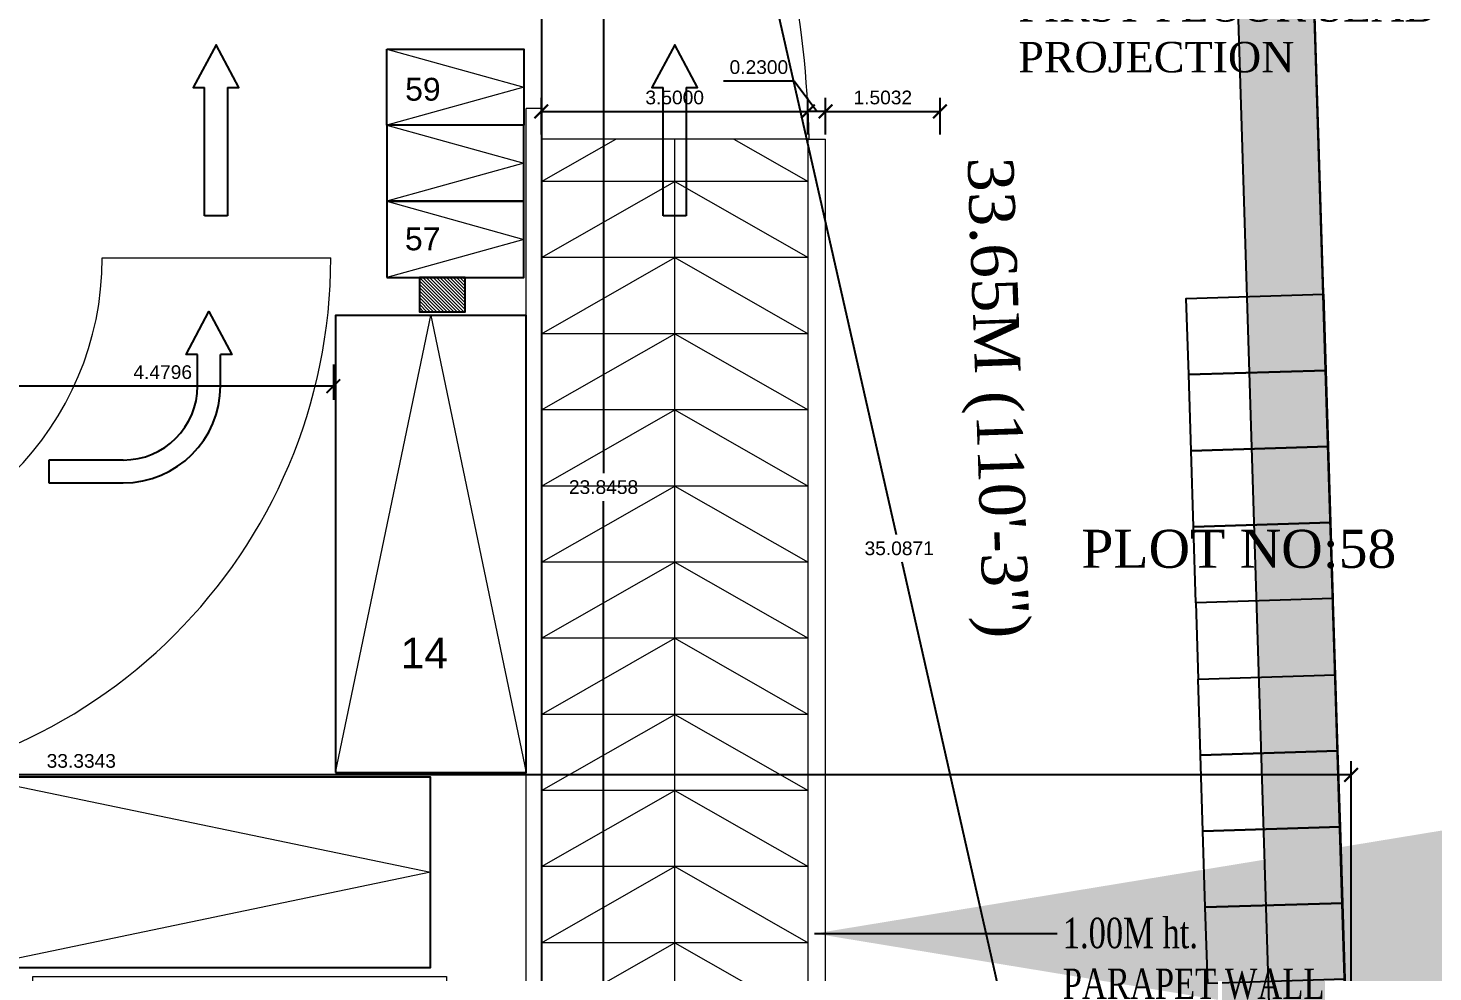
# Model space of a CAD drawing. Header units: metres. Extents: x -1560916 to -1560612, y 43591 to 43809.
# Drawn here: x -1560695.12 to -1560676.68, y 43683.3 to 43695.7 of the extents above; entities that cross this region are included whole.
import ezdxf

# ---------------------------------------------------------------- set-up
doc = ezdxf.new("R2010")
doc.units = ezdxf.units.M
doc.header["$LTSCALE"] = 750
doc.header["$MEASUREMENT"] = 0
doc.header["$PDMODE"] = 35
doc.header["$PDSIZE"] = 50
doc.linetypes.add('HIDDEN', pattern=[0.375, 0.25, -0.125])
doc.layers.get('0').update_dxf_attribs({"lineweight": 5})
doc.layers.get('Defpoints').update_dxf_attribs({"lineweight": 0})
for name, color, linetype, lineweight in [('AR_DIM WRK', 3, 'Continuous', 13), ('AR_DRIVE WAY', 173, 'Continuous', 9), ('AR_WIN', 12, 'Continuous', 13), ('BLK_1_FLR_0_STILT', 7, 'Continuous', 0), ('BLK_1_LVL_0_BLDG_FOOT_PRINT', 1, 'Continuous', 5), ('CAR', 6, 'Continuous', 13), ('column', 242, 'Continuous', 25), ('ED', 30, 'Continuous', 0), ('FURN', 33, 'Continuous', 18), ('HAT', 8, 'Continuous', 5), ('ramp', 32, 'Continuous', 13), ('SEGREGATED_TOILET', 1, 'Continuous', 0), ('TWO WHEELER', 8, 'Continuous', 13), ('wall', 7, 'Continuous', 30), ('WIN', 12, 'Continuous', 18)]:
    doc.layers.add(name, color=color, linetype=linetype, lineweight=lineweight)
for name, color, linetype in [('BLK_1_LVL_0_REAR_SETBACK', 11, 'Continuous'), ('DRIVEWAY', 6, 'Continuous'), ('PLOT_BOUNDARY', 70, 'Continuous'), ('RWH', 130, 'Continuous')]:
    doc.layers.add(name, color=color, linetype=linetype)
for name, color, linetype, plot in [('BLK_1_MAX_HEIGHT_CAL_SET_BACK', 6, 'Continuous', False), ('PARKING_SLOT', 30, 'Continuous', False), ('TWO_WHEELER_PARKING', 2, 'Continuous', False)]:
    doc.layers.add(name, color=color, linetype=linetype, plot=plot)
doc.styles.add('RS1', font='romans.shx', dxfattribs={"width": 0.75})
doc.styles.get("Standard").update_dxf_attribs({"font": 'arial.ttf'})
doc.styles.add('style4', font='BOOKOS.TTF', dxfattribs={"height": 300})
doc.dimstyles.new('DIM-200', dxfattribs={"dimscale": 2, "dimtxt": 200, "dimasz": 100, "dimexe": 25, "dimexo": 25, "dimgap": 35, "dimtad": 1, "dimdec": 0, "dimrnd": 5, "dimzin": 0, "dimdsep": 46, "dimtxsty": 'RS1', "dimblk": 'ARCHTICK', "dimcen": 100, "dimdle": 25, "dimclrd": 8, "dimclre": 8, "dimclrt": 4, "dimadec": 0, "dimazin": 0, "dimtfac": 0.5, "dimtdec": 0, "dimtmove": 1, "dimatfit": 0, "dimfxl": 75, "dimfrac": 1, "dimtolj": 1, "dimtzin": 0, "dimarcsym": 2})
doc.dimstyles.get("Standard").update_dxf_attribs({"dimtxt": 0.18, "dimasz": 0.18, "dimexe": 0.18, "dimexo": 0.0625, "dimgap": 0.09, "dimtad": 1, "dimtih": 1, "dimtoh": 1, "dimdec": 4, "dimzin": 0, "dimdsep": 46, "dimtxsty": 'Standard', "dimblk": 'ARCHTICK', "dimcen": 0.09, "dimadec": 0, "dimazin": 0, "dimtfac": 1, "dimtdec": 4, "dimtofl": 0, "dimtmove": 0, "dimatfit": 3, "dimldrblk": 'ARCHTICK', "dimfxl": 1, "dimtolj": 1, "dimtzin": 0, "dimarcsym": 0})

# ---------------------------------------------------------------- blocks, each defined once
blk = doc.blocks.new('_ArchTick')
at = {"color": 0, "linetype": 'ByBlock', "const_width": 0.15}
blk.add_lwpolyline([(-0.5, -0.5), (0.5, 0.5)], dxfattribs=at)
blk = doc.blocks.new('*D229')
at = {"layer": 'Defpoints', "color": 0, "transparency": 16777216}
for p in [(-1560688.381, 43701.595), (-1560687.565, 43701.595), (-1560689.381, 43677.749)]:
    blk.add_point(p, dxfattribs=at)
at = {"layer": 'ED', "color": 0, "lineweight": -2, "transparency": 16777216}
for p, q in [((-1560688.318, 43701.595), (-1560687.385, 43701.595)), ((-1560687.565, 43701.595), (-1560687.565, 43689.854)), ((-1560687.565, 43677.749), (-1560687.565, 43689.49)), ((-1560689.318, 43677.749), (-1560687.385, 43677.749))]:
    blk.add_line(p, q, dxfattribs=at)
at = {"layer": 'ED', "color": 0, "lineweight": -2, "transparency": 16777216, "xscale": 0.18, "yscale": 0.18, "zscale": 0.18}
for p, rotation in [((-1560687.565, 43701.595), 90), ((-1560687.565, 43677.749), 270)]:
    blk.add_blockref('_ArchTick', p, dxfattribs=dict(at, rotation=rotation))
at = {"layer": 'ED', "color": 0, "transparency": 16777216, "insert": (-1560687.565, 43689.672), "char_height": 0.18, "attachment_point": 5}
blk.add_mtext('\\A1;23.8458', dxfattribs=at)
blk = doc.blocks.new('*U29')
for p, q in [((-200, 0), (-200, 2249)), ((200, 2249), (200, 0)), ((200, 0), (-200, 0))]:
    blk.add_line(p, q)
blk.add_lwpolyline([(200, 2249), (400, 2249), (0, 3000), (-400, 2249), (-200, 2249)])
blk = doc.blocks.new('*U28')
for p, q in [((2600, 1500), (2600, 2049)), ((3000, 1500), (3000, 2049)), ((1300, 200), (0, 200)), ((0, 200), (0, -200)), ((0, -200), (1300, -200))]:
    blk.add_line(p, q)
blk.add_lwpolyline([(2600, 2049), (2400, 2049), (2800, 2800), (3200, 2049), (3000, 2049)])
for radius in [1300, 1700]:
    blk.add_arc((1300, 1500), radius, 270, 0)
blk = doc.blocks.new('CAR1')
at = {"layer": 'CAR'}
for p, q in [((0, -6000), (1250, 0)), ((0, -6000), (1250, 0)), ((1250, 0), (2500, -6000)), ((1250, 0), (2500, -6000))]:
    blk.add_line(p, q, dxfattribs=at)
blk.add_lwpolyline([(0, -6000), (2500, -6000), (2500, 0), (0, 0)], close=True, dxfattribs=at)
blk.add_lwpolyline([(0, -6000), (2500, -6000), (2500, 0), (0, 0)], close=True, dxfattribs=at)
blk = doc.blocks.new('*D233')
at = {"layer": 'Defpoints', "color": 0, "transparency": 16777216}
for p in [(-1560695.591, 43691.347), (-1560691.111, 43691.347), (-1560695.591, 43691)]:
    blk.add_point(p, dxfattribs=at)
at = {"layer": 'ED', "color": 0, "lineweight": -2, "transparency": 16777216}
for p, q in [((-1560695.591, 43691.285), (-1560695.591, 43690.82)), ((-1560691.111, 43691.285), (-1560691.111, 43690.82)), ((-1560691.111, 43691), (-1560695.591, 43691))]:
    blk.add_line(p, q, dxfattribs=at)
at = {"layer": 'ED', "color": 0, "lineweight": -2, "transparency": 16777216, "xscale": 0.18, "yscale": 0.18, "zscale": 0.18, "rotation": 180}
blk.add_blockref('_ArchTick', (-1560695.591, 43691), dxfattribs=at)
at = {"layer": 'ED', "color": 0, "lineweight": -2, "transparency": 16777216, "xscale": 0.18, "yscale": 0.18, "zscale": 0.18}
blk.add_blockref('_ArchTick', (-1560691.111, 43691), dxfattribs=at)
at = {"layer": 'ED', "color": 0, "transparency": 16777216, "insert": (-1560693.351, 43691.182), "char_height": 0.18, "attachment_point": 5}
blk.add_mtext('\\A1;4.4796', dxfattribs=at)
blk = doc.blocks.new('BIKE')
at = {"layer": 'TWO WHEELER'}
for p, q in [((101097, 37828), (99297, 37828)), ((99297, 37828), (99297, 36828)), ((101097, 36828), (101097, 37828)), ((99297, 36828), (101097, 36828))]:
    blk.add_line(p, q, dxfattribs=at)
blk.add_lwpolyline([(101097, 37828), (99297, 37328), (101097, 36828)], dxfattribs=at)
blk = doc.blocks.new('*D257')
at = {"layer": 'Defpoints', "color": 0, "transparency": 16777216}
for p in [(-1560684.881, 43694.608), (-1560688.381, 43694.245), (-1560684.881, 43694.245)]:
    blk.add_point(p, dxfattribs=at)
at = {"layer": 'ED', "color": 0, "lineweight": -2, "transparency": 16777216}
for p, q in [((-1560688.381, 43694.307), (-1560688.381, 43694.788)), ((-1560684.881, 43694.307), (-1560684.881, 43694.788)), ((-1560688.381, 43694.608), (-1560684.881, 43694.608))]:
    blk.add_line(p, q, dxfattribs=at)
at = {"layer": 'ED', "color": 0, "lineweight": -2, "transparency": 16777216, "xscale": 0.18, "yscale": 0.18, "zscale": 0.18, "rotation": 180}
blk.add_blockref('_ArchTick', (-1560688.381, 43694.608), dxfattribs=at)
at = {"layer": 'ED', "color": 0, "lineweight": -2, "transparency": 16777216, "xscale": 0.18, "yscale": 0.18, "zscale": 0.18}
blk.add_blockref('_ArchTick', (-1560684.881, 43694.608), dxfattribs=at)
at = {"layer": 'ED', "color": 0, "transparency": 16777216, "insert": (-1560686.631, 43694.79), "char_height": 0.18, "attachment_point": 5}
blk.add_mtext('\\A1;3.5000', dxfattribs=at)
blk = doc.blocks.new('*D258')
at = {"layer": 'Defpoints', "color": 0, "transparency": 16777216}
for p in [(-1560684.881, 43694.608), (-1560684.881, 43694.245), (-1560684.651, 43694.245)]:
    blk.add_point(p, dxfattribs=at)
at = {"layer": 'ED', "color": 0, "lineweight": -2, "transparency": 16777216}
for p, q in [((-1560685.063, 43695.007), (-1560685.99, 43695.007)), ((-1560684.766, 43694.608), (-1560685.063, 43695.007)), ((-1560684.881, 43694.307), (-1560684.881, 43694.788)), ((-1560684.651, 43694.307), (-1560684.651, 43694.788)), ((-1560684.651, 43694.608), (-1560684.881, 43694.608))]:
    blk.add_line(p, q, dxfattribs=at)
at = {"layer": 'ED', "color": 0, "lineweight": -2, "transparency": 16777216, "xscale": 0.18, "yscale": 0.18, "zscale": 0.18, "rotation": 180}
blk.add_blockref('_ArchTick', (-1560684.881, 43694.608), dxfattribs=at)
at = {"layer": 'ED', "color": 0, "lineweight": -2, "transparency": 16777216, "xscale": 0.18, "yscale": 0.18, "zscale": 0.18}
blk.add_blockref('_ArchTick', (-1560684.651, 43694.608), dxfattribs=at)
at = {"layer": 'ED', "color": 0, "transparency": 16777216, "insert": (-1560685.526, 43695.189), "char_height": 0.18, "attachment_point": 5}
blk.add_mtext('\\A1;0.2300', dxfattribs=at)
blk = doc.blocks.new('*D259')
at = {"layer": 'Defpoints', "color": 0, "transparency": 16777216}
for p in [(-1560683.148, 43694.608), (-1560684.651, 43694.245), (-1560683.148, 43694.245)]:
    blk.add_point(p, dxfattribs=at)
at = {"layer": 'ED', "color": 0, "lineweight": -2, "transparency": 16777216}
for p, q in [((-1560684.651, 43694.307), (-1560684.651, 43694.788)), ((-1560683.148, 43694.307), (-1560683.148, 43694.788)), ((-1560684.651, 43694.608), (-1560683.148, 43694.608))]:
    blk.add_line(p, q, dxfattribs=at)
at = {"layer": 'ED', "color": 0, "lineweight": -2, "transparency": 16777216, "xscale": 0.18, "yscale": 0.18, "zscale": 0.18, "rotation": 180}
blk.add_blockref('_ArchTick', (-1560684.651, 43694.608), dxfattribs=at)
at = {"layer": 'ED', "color": 0, "lineweight": -2, "transparency": 16777216, "xscale": 0.18, "yscale": 0.18, "zscale": 0.18}
blk.add_blockref('_ArchTick', (-1560683.148, 43694.608), dxfattribs=at)
at = {"layer": 'ED', "color": 0, "transparency": 16777216, "insert": (-1560683.899, 43694.79), "char_height": 0.18, "attachment_point": 5}
blk.add_mtext('\\A1;1.5032', dxfattribs=at)
blk = doc.blocks.new('A$C1B39315A')
at = {"layer": 'HAT'}
h = blk.add_hatch(dxfattribs=at)
h.set_pattern_fill('ANSI31', color=256, scale=250, style=0)
h.set_pattern_definition([(45, (1235526.34, -160224.39), (-22.0970869, 22.0970869), [])])
h.paths.add_polyline_path([(-450, 0), (0, 0), (0, 600), (-450, 600)])
at = {"layer": 'column'}
blk.add_lwpolyline([(-450, 0), (0, 0), (0, 600), (-450, 600)], close=True, dxfattribs=at)
blk = doc.blocks.new('*D470')
at = {"layer": 'BLK_1_MAX_HEIGHT_CAL_SET_BACK', "color": 0, "lineweight": -2, "transparency": 16777216}
for p, q in [((-1560711.087, 43684.711), (-1560711.087, 43686.073)), ((-1560677.753, 43682.71), (-1560677.753, 43686.073)), ((-1560677.753, 43685.893), (-1560711.087, 43685.893))]:
    blk.add_line(p, q, dxfattribs=at)
at = {"layer": 'Defpoints', "color": 0, "transparency": 16777216}
for p in [(-1560711.087, 43685.893), (-1560711.087, 43684.649), (-1560677.753, 43682.648)]:
    blk.add_point(p, dxfattribs=at)
at = {"layer": 'BLK_1_MAX_HEIGHT_CAL_SET_BACK', "color": 0, "lineweight": -2, "transparency": 16777216, "xscale": 0.18, "yscale": 0.18, "zscale": 0.18, "rotation": 180}
blk.add_blockref('_ArchTick', (-1560711.087, 43685.893), dxfattribs=at)
at = {"layer": 'BLK_1_MAX_HEIGHT_CAL_SET_BACK', "color": 0, "lineweight": -2, "transparency": 16777216, "xscale": 0.18, "yscale": 0.18, "zscale": 0.18}
blk.add_blockref('_ArchTick', (-1560677.753, 43685.893), dxfattribs=at)
at = {"layer": 'BLK_1_MAX_HEIGHT_CAL_SET_BACK', "color": 0, "transparency": 16777216, "insert": (-1560694.42, 43686.075), "char_height": 0.18, "attachment_point": 5}
blk.add_mtext('\\A1;33.3343', dxfattribs=at)
blk = doc.blocks.new('*D490')
at = {"layer": 'Defpoints', "color": 0, "transparency": 16777216}
for p in [(-1560687.551, 43705.98), (-1560679.816, 43671.756), (-1560679.816, 43671.756)]:
    blk.add_point(p, dxfattribs=at)
at = {"layer": 'SEGREGATED_TOILET', "color": 0, "lineweight": -2, "transparency": 16777216}
for p, q in [((-1560687.551, 43705.98), (-1560683.725, 43689.05)), ((-1560687.49, 43705.994), (-1560687.375, 43706.02)), ((-1560679.816, 43671.756), (-1560683.643, 43688.686)), ((-1560679.755, 43671.77), (-1560679.641, 43671.796))]:
    blk.add_line(p, q, dxfattribs=at)
at = {"layer": 'SEGREGATED_TOILET', "color": 0, "lineweight": -2, "transparency": 16777216, "xscale": 0.18, "yscale": 0.18, "zscale": 0.18}
for p, rotation in [((-1560687.551, 43705.98), 102.7347371972185), ((-1560679.816, 43671.756), 282.7347371972186)]:
    blk.add_blockref('_ArchTick', p, dxfattribs=dict(at, rotation=rotation))
at = {"layer": 'SEGREGATED_TOILET', "color": 0, "transparency": 16777216, "insert": (-1560683.684, 43688.868), "char_height": 0.18, "attachment_point": 5}
blk.add_mtext('\\A1;35.0871', dxfattribs=at)

msp = doc.modelspace()

# ---------------------------------------------------------------- hatches: boundary and pattern name
at = {"layer": 'TWO WHEELER'}
h = msp.add_hatch(dxfattribs=at)
h.set_pattern_fill('HONEY', color=256, scale=1.11, style=0)
h.set_pattern_definition([(0, (-1559296.09928, 43487.71171), (0.208125, 0.120161025), [0.13875, -0.2775]), (120, (-1559296.09928, 43487.71171), (-0.208125, 0.120161025), [0.13875, -0.2775]), (60, (-1559296.09928, 43487.71171), (0, 0.24032205), [-0.2775, 0.13875])])
h.paths.add_polyline_path([(-1560715.31722, 43694.64595), (-1560715.29569, 43670.49177), (-1560678.444, 43670.52418), (-1560679.51778, 43705.09493), (-1560685.72098, 43705.09493), (-1560685.72098, 43706.09493), (-1560678.55122, 43706.09493), (-1560677.40945, 43669.52524), (-1560716.31722, 43669.49073), (-1560716.31722, 43694.64493)])

# ---------------------------------------------------------------- linework, layer by layer
at = {"layer": 'AR_DIM WRK'}
for p, q in [((-1560677.40945, 43669.52524), (-1560678.55122, 43706.09493)), ((-1560694.14518, 43692.6828), (-1560691.14518, 43692.6828))]:
    msp.add_line(p, q, dxfattribs=at)
msp.add_lwpolyline([(-1560716.31722, 43694.64493), (-1560715.31722, 43694.64595), (-1560715.29569, 43670.49177), (-1560678.444, 43670.52418), (-1560679.51778, 43705.09493), (-1560685.72098, 43705.09493), (-1560685.72098, 43706.09493), (-1560678.55122, 43706.09493), (-1560677.40945, 43669.52524), (-1560716.31722, 43669.49073), (-1560716.31722, 43694.64493), (-1560715.31722, 43694.64595)], dxfattribs=at)
for radius in [4, 7]:
    msp.add_arc((-1560698.14518, 43692.6828), radius, 270, 0, dxfattribs=at)
at = {"layer": 'AR_DRIVE WAY'}
msp.add_arc((-1560698.48079, 43693.93697), 13.61823, 1.295789, 11.25882, dxfattribs=at)
at = {"layer": 'AR_WIN', "linetype": 'HIDDEN'}
msp.add_line((-1560684.88098, 43694.24493), (-1560684.65098, 43694.24493), dxfattribs=at)
at = {"layer": 'BLK_1_FLR_0_STILT'}
msp.add_lwpolyline([(-1560711.31722, 43701.59493), (-1560711.1439, 43686.64039), (-1560711.08722, 43681.74913, 0.41421342), (-1560707.08722, 43677.74913), (-1560705.69722, 43677.74913), (-1560705.69722, 43682.87913), (-1560700.71388, 43682.87913), (-1560700.71388, 43680.80913), (-1560699.41055, 43680.80913), (-1560699.41055, 43677.97913), (-1560695.05722, 43677.97913), (-1560695.05722, 43683.24475), (-1560689.62722, 43683.24475), (-1560689.62722, 43678.84796, 0.20569461), (-1560688.38098, 43681.74913), (-1560688.38098, 43701.59493)], format="xyb", close=True, dxfattribs=at)
at = {"layer": 'BLK_1_LVL_0_BLDG_FOOT_PRINT'}
msp.add_lwpolyline([(-1560711.31722, 43701.59493), (-1560688.38098, 43701.59493), (-1560688.38098, 43681.74913, -0.20569461), (-1560689.62722, 43678.84796), (-1560689.62722, 43677.74913), (-1560707.08722, 43677.74913, -0.41421342), (-1560711.08722, 43681.74913)], format="xyb", close=True, dxfattribs=at)
at = {"layer": 'BLK_1_LVL_0_REAR_SETBACK', "linetype": 'ByBlock'}
msp.add_lwpolyline([(-1560688.38098, 43677.74913), (-1560677.66621, 43677.74913), (-1560678.41057, 43701.59493), (-1560688.38098, 43701.59493), (-1560688.38098, 43681.74913, -0.20569461), (-1560689.62722, 43678.84796)], format="xyb", close=True, dxfattribs=at)
at = {"layer": 'FURN', "linetype": 'HIDDEN'}
msp.add_line((-1560688.38098, 43694.64493), (-1560688.38098, 43701.59493), dxfattribs=at)
at = {"layer": 'PARKING_SLOT', "linetype": 'Continuous'}
for points in [[(-1560691.08098, 43685.92604), (-1560688.58098, 43685.92604), (-1560688.58098, 43691.92604), (-1560691.08098, 43691.92604)], [(-1560695.83631, 43683.36434), (-1560689.83631, 43683.36434), (-1560689.83631, 43685.86434), (-1560695.83631, 43685.86434)]]:
    msp.add_lwpolyline(points, close=True, dxfattribs=at)
at = {"layer": 'PLOT_BOUNDARY'}
msp.add_lwpolyline([(-1560677.40945, 43669.52524), (-1560678.55122, 43706.09493), (-1560713.31722, 43706.09493), (-1560716.31722, 43703.09493), (-1560716.31722, 43669.49073)], close=True, dxfattribs=at)
at = {"layer": 'ramp'}
for p, q in [((-1560684.88098, 43694.24493), (-1560688.38098, 43694.24493)), ((-1560684.88098, 43693.68748), (-1560688.38098, 43693.68748)), ((-1560684.88098, 43692.68748), (-1560688.38098, 43692.68748)), ((-1560684.88098, 43691.68748), (-1560688.38098, 43691.68748)), ((-1560684.88098, 43690.68748), (-1560688.38098, 43690.68748)), ((-1560684.88098, 43689.68748), (-1560688.38098, 43689.68748)), ((-1560684.88098, 43688.68748), (-1560688.38098, 43688.68748)), ((-1560684.88098, 43687.68748), (-1560688.38098, 43687.68748)), ((-1560684.88098, 43686.68748), (-1560688.38098, 43686.68748)), ((-1560684.88098, 43685.68748), (-1560688.38098, 43685.68748)), ((-1560684.88098, 43684.68748), (-1560688.38098, 43684.68748)), ((-1560684.88098, 43683.68748), (-1560688.38098, 43683.68748))]:
    msp.add_line(p, q, dxfattribs=at)
for points in [[(-1560688.38098, 43693.68748), (-1560687.40543, 43694.24493)], [(-1560685.85652, 43694.24493), (-1560684.88098, 43693.68748)], [(-1560688.38098, 43692.68748), (-1560686.63098, 43693.68748), (-1560684.88098, 43692.68748)], [(-1560688.38098, 43691.68748), (-1560686.63098, 43692.68748), (-1560684.88098, 43691.68748)], [(-1560688.38098, 43690.68748), (-1560686.63098, 43691.68748), (-1560684.88098, 43690.68748)], [(-1560688.38098, 43689.68748), (-1560686.63098, 43690.68748), (-1560684.88098, 43689.68748)], [(-1560688.38098, 43688.68748), (-1560686.63098, 43689.68748), (-1560684.88098, 43688.68748)], [(-1560688.38098, 43687.68748), (-1560686.63098, 43688.68748), (-1560684.88098, 43687.68748)], [(-1560688.38098, 43686.68748), (-1560686.63098, 43687.68748), (-1560684.88098, 43686.68748)], [(-1560688.38098, 43685.68748), (-1560686.63098, 43686.68748), (-1560684.88098, 43685.68748)], [(-1560688.38098, 43684.68748), (-1560686.63098, 43685.68748), (-1560684.88098, 43684.68748)], [(-1560688.38098, 43683.68748), (-1560686.63098, 43684.68748), (-1560684.88098, 43683.68748)], [(-1560688.38098, 43682.68748), (-1560686.63098, 43683.68748), (-1560684.88098, 43682.68748)]]:
    msp.add_lwpolyline(points, dxfattribs=at)
msp.add_lwpolyline([(-1560688.13073, 43677.87643, 0.18686887), (-1560686.63098, 43681.74913), (-1560686.63098, 43694.24493)], format="xyb", dxfattribs=at)
at = {"layer": 'RWH'}
msp.add_lwpolyline([(-1560685.72098, 43705.09493), (-1560685.72098, 43706.09493), (-1560678.55122, 43706.09493), (-1560677.40824, 43669.52524), (-1560716.31721, 43669.49073), (-1560716.31722, 43694.64493), (-1560715.31722, 43694.64595), (-1560715.29569, 43670.49177), (-1560678.444, 43670.52418), (-1560679.51778, 43705.09493)], close=True, dxfattribs=at)
at = {"layer": 'TWO_WHEELER_PARKING', "linetype": 'Continuous'}
for points in [[(-1560690.41098, 43695.42703), (-1560688.61098, 43695.42703), (-1560688.61098, 43694.42703), (-1560690.41098, 43694.42703)], [(-1560690.41098, 43693.42703), (-1560688.61098, 43693.42703), (-1560688.61098, 43694.42703), (-1560690.41098, 43694.42703)], [(-1560690.41098, 43692.42703), (-1560688.61098, 43692.42703), (-1560688.61098, 43693.42703), (-1560690.41098, 43693.42703)], [(-1560679.88385, 43691.15023), (-1560679.91501, 43692.14974), (-1560678.11588, 43692.20583), (-1560678.08473, 43691.20631)], [(-1560679.85269, 43690.15071), (-1560679.88385, 43691.15023), (-1560678.08473, 43691.20631), (-1560678.05357, 43690.2068)], [(-1560679.82154, 43689.1512), (-1560679.85269, 43690.15071), (-1560678.05357, 43690.2068), (-1560678.02241, 43689.20728)], [(-1560679.79038, 43688.15168), (-1560679.82154, 43689.1512), (-1560678.02241, 43689.20728), (-1560677.99125, 43688.20777)], [(-1560677.9601, 43687.20825), (-1560677.99125, 43688.20777), (-1560679.79038, 43688.15168), (-1560679.75922, 43687.15217)], [(-1560679.72806, 43686.15265), (-1560679.75922, 43687.15217), (-1560677.9601, 43687.20825), (-1560677.92894, 43686.20874)], [(-1560679.69691, 43685.15314), (-1560679.72806, 43686.15265), (-1560677.92894, 43686.20874), (-1560677.89778, 43685.20922)], [(-1560679.66575, 43684.15363), (-1560679.69691, 43685.15314), (-1560677.89778, 43685.20922), (-1560677.86662, 43684.20971)], [(-1560679.63459, 43683.15411), (-1560679.66575, 43684.15363), (-1560677.86662, 43684.20971), (-1560677.83547, 43683.21019)]]:
    msp.add_lwpolyline(points, close=True, dxfattribs=at)
at = {"layer": 'wall'}
msp.add_line((-1560677.40824, 43669.52524), (-1560678.55122, 43706.09493), dxfattribs=at)
at = {"layer": 'WIN'}
for p, q in [((-1560688.58098, 43678.94913), (-1560688.58098, 43694.64493)), ((-1560688.38098, 43694.64493), (-1560688.58098, 43694.64493)), ((-1560688.38098, 43678.94913), (-1560688.38098, 43694.64493)), ((-1560684.88098, 43681.74913), (-1560684.88098, 43694.24493)), ((-1560684.65098, 43681.74913), (-1560684.65098, 43694.24493))]:
    msp.add_line(p, q, dxfattribs=at)

# ---------------------------------------------------------------- block references
at = {"layer": 'column', "xscale": 0.001, "yscale": 0.001, "zscale": 0.001, "rotation": 270}
msp.add_blockref('A$C1B39315A', (-1560689.98098, 43691.97703), dxfattribs=at)
at = {"layer": 'DRIVEWAY', "xscale": 0.00075, "yscale": 0.00075, "zscale": 0.00075}
for name, p in [('*U29', (-1560692.65076, 43693.23435)), ('*U29', (-1560686.63098, 43693.23435)), ('*U28', (-1560694.84403, 43689.87876))]:
    msp.add_blockref(name, p, dxfattribs=at)
at = {"layer": 'TWO WHEELER', "yscale": 0.001, "zscale": 0.001}
for name, p, xscale in [('BIKE', (-1560589.31398, 43657.59903), -0.001), ('BIKE', (-1560589.31398, 43656.59903), -0.001), ('BIKE', (-1560589.31398, 43655.59903), -0.001), ('CAR1', (-1560691.08098, 43691.92604), 0.001)]:
    msp.add_blockref(name, p, dxfattribs=dict(at, xscale=xscale))
at = {"layer": 'TWO WHEELER', "xscale": 0.001, "yscale": 0.001, "zscale": 0.001, "rotation": 270}
msp.add_blockref('CAR1', (-1560689.83631, 43685.86434), dxfattribs=at)

# ---------------------------------------------------------------- texts
at = {"color": 4}
for s, height, p in [('59', 0.3, (-1560690.16867, 43694.74947)), ('57', 0.3, (-1560690.17152, 43692.78382)), ('14', 0.4, (-1560690.22728, 43687.29414))]:
    msp.add_text(s, height=height, dxfattribs=at).set_placement(p)
at = {"style": 'style4'}
msp.add_text('33.65M (110\'-3")', height=0.6, rotation=271.950062, dxfattribs=at).set_placement((-1560682.78526, 43693.99878))
msp.add_text('PLOT NO:58', height=0.5, dxfattribs=at).set_placement((-1560681.29196, 43688.61289))
at = {"char_height": 0.4, "attachment_point": 1, "style": 'style4'}
for s, insert, width in [('FIRST FLOOR SLAB PROJECTION', (-1560682.12122, 43696.18832), 5.7903943), ('\\A1;{\\W0.75;1.00M ht. PARAPET WALL}', (-1560681.537, 43684.01621), 3.7424902)]:
    msp.add_mtext(s, dxfattribs=dict(at, insert=insert, width=width))

# ---------------------------------------------------------------- dimensions: what is measured, and where the dimension line sits
at = {"layer": 'BLK_1_MAX_HEIGHT_CAL_SET_BACK', "color": 6}
dim = msp.add_linear_dim(base=(-1560711.08722, 43685.89266), p1=(-1560677.75289, 43682.64785), p2=(-1560711.08722, 43684.64858), angle=180, dimstyle='Standard', override={"dimscale": 1}, dxfattribs=at)
dim.commit()
dim.dimension.update_dxf_attribs({"geometry": '*D470', "text_midpoint": (-1560694.42005, 43686.07462)})
at = {"layer": 'ED'}
dim = msp.add_linear_dim(base=(-1560687.56548, 43701.59493), p1=(-1560689.38098, 43677.74913), p2=(-1560688.38098, 43701.59493), angle=90, dimstyle='Standard', override={"dimtmove": 1, "dimfxl": 5}, dxfattribs=at)
dim.commit()
dim.dimension.update_dxf_attribs({"geometry": '*D229', "text_midpoint": (-1560687.56548, 43689.67203)})
dim = msp.add_linear_dim(base=(-1560684.88098, 43694.60809), p1=(-1560684.65098, 43694.24493), p2=(-1560684.88098, 43694.24493), angle=180, dimstyle='Standard', override={"dimtmove": 1, "dimfxl": 5}, dxfattribs=at)
dim.commit()
dim.dimension.update_dxf_attribs({"geometry": '*D258', "text_midpoint": (-1560685.15306, 43695.00682), "dimtype": 160})
for base, p1, p2, picture, middle in [((-1560684.88098, 43694.60809), (-1560688.38098, 43694.24493), (-1560684.88098, 43694.24493), '*D257', (-1560686.63098, 43694.79005)), ((-1560683.14775, 43694.60809), (-1560684.65098, 43694.24493), (-1560683.14775, 43694.24493), '*D259', (-1560683.89936, 43694.79005)), ((-1560695.59055, 43691.00029), (-1560691.11098, 43691.34703), (-1560695.59055, 43691.34703), '*D233', (-1560693.35076, 43691.18219))]:
    dim = msp.add_linear_dim(base=base, p1=p1, p2=p2, dimstyle='Standard', override={"dimtmove": 1, "dimfxl": 5}, dxfattribs=at)
    dim.commit()
    dim.dimension.update_dxf_attribs({"geometry": picture, "text_midpoint": middle})
at = {"layer": 'SEGREGATED_TOILET'}
dim = msp.add_aligned_dim(p1=(-1560687.55098, 43705.97993), p2=(-1560679.81646, 43671.75592), distance=0, dimstyle='Standard', dxfattribs=at)
dim.commit()
dim.dimension.update_dxf_attribs({"geometry": '*D490', "text_midpoint": (-1560683.68372, 43688.86792)})

# ---------------------------------------------------------------- leaders
at = {"layer": 'TWO WHEELER'}
msp.add_leader([(-1560684.79361, 43683.80858), (-1560681.60899, 43683.80858)], dimstyle='DIM-200', dxfattribs=at)

doc.saveas('drawing.dxf')
